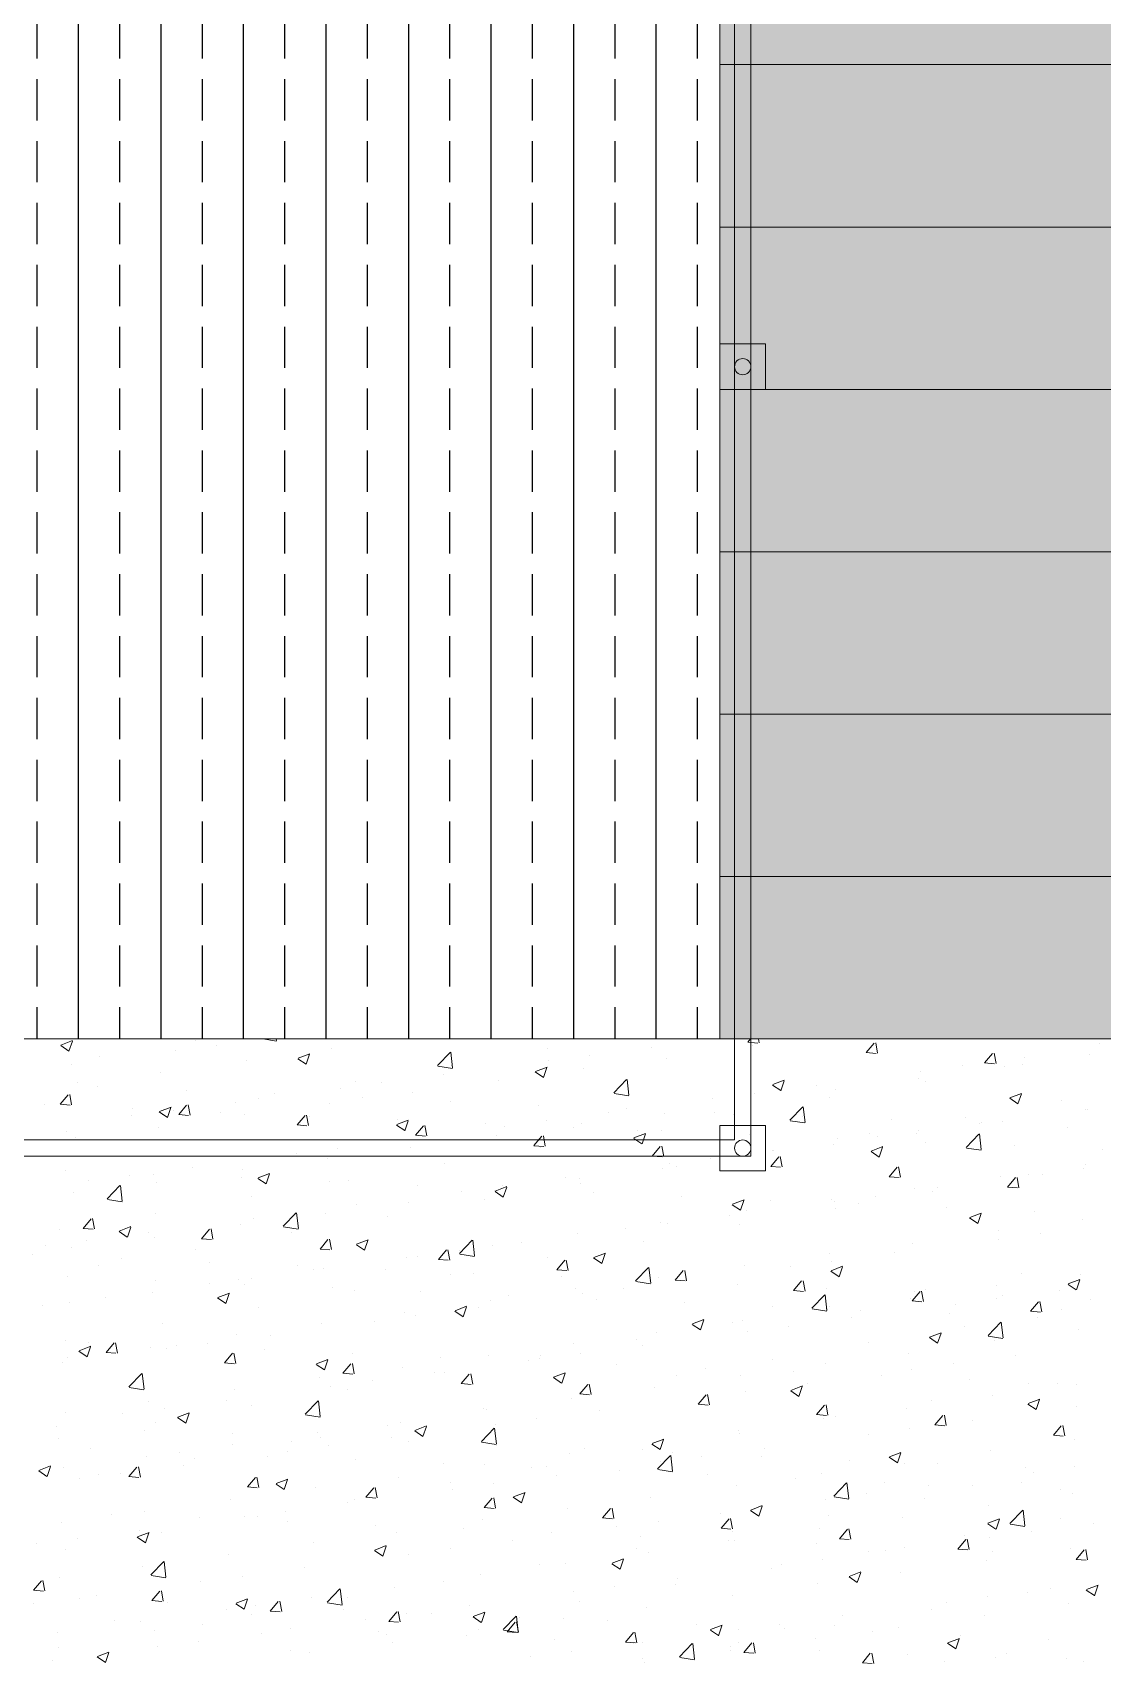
# Model space of a CAD drawing. Header units: millimetres. Extents: x 100 to 1222, y 100 to 694.
# Drawn here: x 305.67 to 311.84, y 536.13 to 545.55 of the extents above; entities that cross this region are included whole.
import ezdxf

# ---------------------------------------------------------------- set-up
doc = ezdxf.new("R2010")
doc.units = ezdxf.units.MM
doc.layers.add('2', color=11, linetype='Continuous')
for name, color, linetype, lineweight in [('Alvenaria', 8, 'Continuous', 9), ('Aço 1020', 6, 'Continuous', 9), ('PAREDE', 7, 'Continuous', 9)]:
    doc.layers.add(name, color=color, linetype=linetype, lineweight=lineweight)

msp = doc.modelspace()

# ---------------------------------------------------------------- hatches: boundary and pattern name
at = {"layer": '2'}
h = msp.add_hatch(dxfattribs=at)
h.set_pattern_fill('BRASS', color=256, scale=0.075, angle=90)
h.set_pattern_definition([(90, (-7.4424, -3450.46003), (-0.47625, 3e-17), []), (90, (-7.6805, -3450.46003), (-0.47625, 3e-17), [0.238125, -0.1190625])])
h.paths.add_polyline_path([(294.0254, 539.737), (309.6315, 539.737), (309.6315, 552.862), (294.0254, 552.862)])
at = {"layer": 'Alvenaria'}
h = msp.add_hatch(dxfattribs=at)
h.set_pattern_fill('AR-CONC', color=256, scale=0.00375)
h.set_pattern_definition([(50, (-7.4424, -3450.46003), (0.68319251, -0.05977157), [0.0714375, -0.7858125]), (355, (-7.4424, -3450.46), (-0.13216283, 0.71646317), [0.05715, -0.62865219]), (100.451445, (-7.38545, -3450.465), (0.55102968, 0.65669157), [0.06071253, -0.66783842]), (46.1842, (-7.4424, -3450.2695), (1.0165464, -0.15765873), [0.10715625, -1.17871875]), (96.635558, (-7.3577, -3450.2827), (0.8902655, 0.92784797), [0.09106884, -1.00175853]), (351.18415, (-7.4424, -3450.2695), (0.8902655, 0.92784797), [0.08572488, -0.942974]), (21, (-7.34714, -3450.31716), (0.56855397, -0.38349449), [0.0714375, -0.7858125]), (326, (-7.34714, -3450.31716), (0.23175761, 0.69070487), [0.05715, -0.62865]), (71.451445, (-7.29976, -3450.3491), (0.80031157, 0.30721038), [0.06071253, -0.66783727]), (37.5, (-7.44239, -3450.46003), (0.011582262, 0.317081396), [0, -0.62103, 0, -0.638175, 0, -0.63103125]), (7.5, (-7.4424, -3450.46003), (0.250573734, 0.375677156), [0, -0.363855, 0, -0.6067425, 0, -0.24050625]), (327.5, (-7.6548, -3450.46003), (0.508464732, -0.02148279), [0, -0.238125, 0, -0.74295, 0, -0.9858375]), (317.5, (-7.75004, -3450.46003), (0.55548443, 0.09534934), [0, -0.3095625, 0, -0.493395, 0, -0.7000875])])
h.paths.add_polyline_path([(309.6315, 552.862), (309.6315, 549.112), (317.1315, 549.112), (317.1315, 552.862)])
h.paths.add_polyline_path([(313.3815, 548.1745), (313.3815, 549.112), (309.6315, 549.112), (309.6315, 548.1745)])
h.paths.add_polyline_path([(309.6315, 548.1745), (309.6315, 547.237), (313.3815, 547.237), (313.3815, 548.1745)])
h.paths.add_polyline_path([(313.3815, 546.2995), (313.3815, 547.237), (309.6315, 547.237), (309.6315, 546.2995)])
h.paths.add_polyline_path([(313.3815, 545.362), (313.3815, 546.2995), (309.6315, 546.2995), (309.6315, 545.362)])
h.paths.add_polyline_path([(309.6315, 545.362), (309.6315, 544.4245), (313.3815, 544.4245), (313.3815, 545.362)])
h.paths.add_polyline_path([(309.6315, 544.4245), (309.6315, 543.487), (313.3815, 543.487), (313.3815, 544.4245)])
h.paths.add_polyline_path([(309.6315, 543.487), (309.6315, 542.5495), (313.3815, 542.5495), (313.3815, 543.487)])
h.paths.add_polyline_path([(309.6315, 542.5495), (309.6315, 541.612), (313.3065, 541.612), (313.3815, 541.6487), (313.3815, 542.5495)])
h.paths.add_polyline_path([(309.6315, 541.612), (309.6315, 540.6745), (313.3815, 540.6745), (313.3815, 541.612)])
h.paths.add_polyline_path([(309.6315, 540.6745), (309.6315, 539.737), (313.3815, 539.737), (313.3815, 540.6745)])
h.paths.add_polyline_path([(315.4004, 539.737), (317.1315, 539.737), (317.1315, 543.487)], flags=17)
h.paths.add_polyline_path([(313.3815, 539.737), (315.4004, 539.737), (317.1315, 543.487)])
h.paths.add_polyline_path([(317.1315, 543.487), (313.3815, 541.6487), (313.3815, 539.737)], flags=17)
h.paths.add_polyline_path([(313.3815, 543.487), (313.3815, 541.6487), (317.1315, 543.487)], flags=17)
h.paths.add_polyline_path([(313.3815, 544.4245), (313.3815, 543.487), (317.1315, 543.487), (317.1315, 544.4245)])
h.paths.add_polyline_path([(317.1315, 544.4245), (317.1315, 545.362), (313.3815, 545.362), (313.3815, 544.4245)])
h.paths.add_polyline_path([(313.3815, 546.2995), (313.3815, 545.362), (317.1315, 545.362), (317.1315, 546.2995)])
h.paths.add_polyline_path([(317.1315, 546.2995), (317.1315, 547.237), (313.3815, 547.237), (313.3815, 546.2995)])
h.paths.add_polyline_path([(313.3815, 548.1745), (313.3815, 547.237), (317.1315, 547.237), (317.1315, 548.1745)])
h.paths.add_polyline_path([(317.1315, 548.1745), (317.1315, 549.112), (313.3815, 549.112), (313.3815, 548.1745)])
h.paths.add_polyline_path([(326.6504, 547.237), (326.6504, 548.362), (321.4004, 548.362), (321.4004, 547.237)])
h.paths.add_polyline_path([(321.4004, 547.237), (321.4004, 546.112), (326.6504, 546.112), (326.6504, 547.237)])
h.paths.add_polyline_path([(326.6504, 548.362), (327.4004, 548.362), (327.4004, 553.987), (326.6504, 553.987)])
h.paths.add_polyline_path([(326.6504, 539.362), (327.4004, 539.362), (327.4004, 548.362), (326.6504, 548.362)])
h.paths.add_polyline_path([(321.4004, 546.112), (321.4004, 544.987), (326.6504, 544.987), (326.6504, 546.112)])
h.paths.add_polyline_path([(326.6504, 543.862), (326.6504, 544.987), (321.4004, 544.987), (321.4004, 543.862)])
h.paths.add_polyline_path([(326.6504, 542.737), (326.6504, 543.862), (321.4004, 543.862), (321.4004, 542.737)])
h.paths.add_polyline_path([(326.6504, 541.612), (326.6504, 542.737), (321.4004, 542.737), (321.4004, 541.612)])
h.paths.add_polyline_path([(321.4004, 541.612), (321.4004, 540.487), (326.6504, 540.487), (326.6504, 541.612)])
h.paths.add_polyline_path([(326.6504, 539.362), (326.6504, 540.487), (321.4004, 540.487), (321.4004, 539.362), (324.0254, 539.362)])

# ---------------------------------------------------------------- linework, layer by layer
for p, q in [((306.9937, 539.737), (307.0719, 539.7249)), ((307.0724, 539.7287), (307.0715, 539.737)), ((309.7921, 539.718), (309.8081, 539.737)), ((309.8577, 539.7145), (309.8535, 539.737)), ((311.3126, 539.7349), (311.3126, 539.7349)), ((305.8277, 539.6994), (305.8751, 539.6675)), ((305.8289, 539.7021), (305.8956, 539.7277)), ((305.8754, 539.6673), (305.8948, 539.7249)), ((306.4889, 539.6694), (306.4889, 539.6694)), ((306.6068, 539.7285), (306.6068, 539.7285)), ((306.7274, 539.7008), (306.7274, 539.7008)), ((307.1978, 539.6258), (307.2645, 539.6514)), ((307.2443, 539.591), (307.2636, 539.6486)), ((307.3892, 539.6825), (307.3892, 539.6825)), ((308.002, 539.5839), (308.0762, 539.6612)), ((308.089, 539.571), (308.0785, 539.6615)), ((308.637, 539.6812), (308.637, 539.6812)), ((308.8783, 539.6412), (308.8783, 539.6412)), ((309.239, 539.6887), (309.239, 539.6887)), ((309.7921, 539.7179), (309.8491, 539.713)), ((309.8183, 539.6973), (309.8183, 539.6973)), ((310.4753, 539.6582), (310.5213, 539.7129)), ((310.4753, 539.6582), (310.5323, 539.6532)), ((310.5409, 539.6548), (310.5299, 539.7145)), ((311.1585, 539.5984), (311.2044, 539.6532)), ((311.2241, 539.595), (311.2131, 539.6547)), ((311.7607, 539.6467), (311.7607, 539.6467)), ((311.821, 539.7134), (311.821, 539.7134)), ((305.8874, 539.5902), (305.8874, 539.5902)), ((306.0513, 539.6332), (306.0513, 539.6332)), ((306.9001, 539.6155), (306.9001, 539.6155)), ((307.1966, 539.6231), (307.2439, 539.5912)), ((308.0037, 539.5803), (308.0884, 539.5672)), ((308.0815, 539.5859), (308.0815, 539.5859)), ((308.5654, 539.5468), (308.6128, 539.5149)), ((308.5667, 539.5495), (308.6334, 539.5751)), ((308.6132, 539.5148), (308.6325, 539.5723)), ((308.6398, 539.6099), (308.6398, 539.6099)), ((308.8425, 539.5649), (308.8425, 539.5649)), ((309.3236, 539.6259), (309.3236, 539.6259)), ((310.7908, 539.5503), (310.7908, 539.5503)), ((311.0292, 539.5817), (311.0292, 539.5817)), ((311.1585, 539.5984), (311.2155, 539.5934)), ((311.2716, 539.5797), (311.2716, 539.5797)), ((311.3751, 539.5897), (311.3751, 539.5897)), ((311.39, 539.6292), (311.39, 539.6292)), ((305.9243, 539.4831), (305.9243, 539.4831)), ((306.0424, 539.463), (306.0424, 539.463)), ((306.4054, 539.544), (306.4054, 539.544)), ((307.4391, 539.4518), (307.4391, 539.4518)), ((307.526, 539.4905), (307.526, 539.4905)), ((307.6776, 539.4832), (307.6776, 539.4832)), ((308.0383, 539.5307), (308.0383, 539.5307)), ((308.3534, 539.4978), (308.3534, 539.4978)), ((309.0186, 539.4262), (309.0928, 539.5035)), ((309.1055, 539.4133), (309.095, 539.5038)), ((309.9343, 539.4706), (309.9817, 539.4386)), ((309.9355, 539.4733), (310.0022, 539.4989)), ((309.982, 539.4385), (310.0013, 539.496)), ((310.1892, 539.4711), (310.1892, 539.4711)), ((310.7769, 539.5083), (310.7769, 539.5083)), ((310.8196, 539.4943), (310.8196, 539.4943)), ((305.8251, 539.3601), (305.8711, 539.4149)), ((305.8251, 539.3601), (305.8821, 539.3551)), ((305.8907, 539.3567), (305.8797, 539.4164)), ((306.5509, 539.4415), (306.5509, 539.4415)), ((306.8376, 539.3726), (306.8376, 539.3726)), ((306.9705, 539.3952), (306.9705, 539.3952)), ((307.0594, 539.42), (307.0594, 539.42)), ((307.3776, 539.3654), (307.3776, 539.3654)), ((307.5678, 539.3985), (307.5678, 539.3985)), ((307.8587, 539.4264), (307.8587, 539.4264)), ((308.0763, 539.377), (308.0763, 539.377)), ((309.0202, 539.4227), (309.1049, 539.4095)), ((309.59, 539.3923), (309.59, 539.3923)), ((309.8067, 539.3802), (309.8067, 539.3802)), ((309.8285, 539.4236), (309.8285, 539.4236)), ((310.2641, 539.399), (310.2641, 539.399)), ((310.2958, 539.4473), (310.2958, 539.4473)), ((311.3032, 539.3943), (311.3505, 539.3623)), ((311.3044, 539.397), (311.3711, 539.4226)), ((311.3509, 539.3622), (311.3702, 539.4198)), ((311.6033, 539.3805), (311.6033, 539.3805)), ((305.7348, 539.3565), (305.7348, 539.3565)), ((306.2384, 539.2937), (306.2384, 539.2937)), ((306.2433, 539.335), (306.2433, 539.335)), ((306.3963, 539.3159), (306.4436, 539.284)), ((306.3975, 539.3186), (306.4642, 539.3442)), ((306.415, 539.2998), (306.415, 539.2998)), ((306.444, 539.2838), (306.4633, 539.3414)), ((306.4768, 539.3251), (306.4768, 539.3251)), ((306.5083, 539.3004), (306.5543, 539.3551)), ((306.5083, 539.3003), (306.5653, 539.2954)), ((306.5739, 539.2969), (306.5629, 539.3566)), ((306.7517, 539.3135), (306.7517, 539.3135)), ((306.8886, 539.2984), (306.8886, 539.2984)), ((307.1915, 539.2406), (307.2375, 539.2953)), ((307.2571, 539.2372), (307.2461, 539.2969)), ((307.2602, 539.292), (307.2602, 539.292)), ((307.7663, 539.2423), (307.833, 539.2679)), ((307.7687, 539.2706), (307.7687, 539.2706)), ((307.8129, 539.2076), (307.8322, 539.2651)), ((308.5848, 539.3555), (308.5848, 539.3555)), ((308.6277, 539.2656), (308.6277, 539.2656)), ((308.9885, 539.3131), (308.9885, 539.3131)), ((309.0932, 539.3341), (309.0932, 539.3341)), ((309.312, 539.3088), (309.312, 539.3088)), ((309.6017, 539.3126), (309.6017, 539.3126)), ((309.7086, 539.3036), (309.7086, 539.3036)), ((310.0351, 539.2686), (310.1093, 539.3459)), ((310.0368, 539.265), (310.1215, 539.2519)), ((310.1101, 539.2911), (310.1101, 539.2911)), ((310.1221, 539.2557), (310.1116, 539.3461)), ((310.6186, 539.2696), (310.6186, 539.2696)), ((311.0478, 539.2852), (311.0478, 539.2852)), ((311.26, 539.2626), (311.26, 539.2626)), ((311.7409, 539.3327), (311.7409, 539.3327)), ((311.7491, 539.3297), (311.7491, 539.3297)), ((305.8596, 539.2045), (305.8596, 539.2045)), ((306.3938, 539.227), (306.3938, 539.227)), ((307.1915, 539.2406), (307.2485, 539.2356)), ((307.7651, 539.2396), (307.8125, 539.2077)), ((307.8747, 539.1808), (307.9206, 539.2356)), ((307.8747, 539.1808), (307.9317, 539.1758)), ((307.9403, 539.1774), (307.9293, 539.2371)), ((308.2771, 539.2491), (308.2771, 539.2491)), ((308.3419, 539.1808), (308.3419, 539.1808)), ((308.3893, 539.2342), (308.3893, 539.2342)), ((308.5579, 539.1211), (308.6038, 539.1758)), ((308.6235, 539.1176), (308.6125, 539.1773)), ((308.7856, 539.2276), (308.7856, 539.2276)), ((308.8309, 539.2478), (308.8309, 539.2478)), ((309.1352, 539.1661), (309.2019, 539.1917)), ((309.1531, 539.2083), (309.1531, 539.2083)), ((309.1817, 539.1313), (309.201, 539.1888)), ((309.294, 539.2061), (309.294, 539.2061)), ((309.8025, 539.1846), (309.8025, 539.1846)), ((310.4923, 539.1898), (310.4923, 539.1898)), ((310.5402, 539.1747), (310.5402, 539.1747)), ((310.7653, 539.1912), (310.7653, 539.1912)), ((310.7786, 539.2061), (310.7786, 539.2061)), ((311.0517, 539.1109), (311.1258, 539.1882)), ((311.1271, 539.2481), (311.1271, 539.2481)), ((311.1386, 539.098), (311.1281, 539.1885)), ((311.1394, 539.2535), (311.1394, 539.2535)), ((311.6355, 539.2266), (311.6355, 539.2266)), ((305.9127, 539.166), (305.9127, 539.166)), ((307.1885, 539.0761), (307.1885, 539.0761)), ((307.427, 539.1075), (307.427, 539.1075)), ((307.7877, 539.155), (307.7877, 539.155)), ((307.8471, 539.1093), (307.8471, 539.1093)), ((308.5579, 539.121), (308.6148, 539.116)), ((308.5977, 539.1129), (308.5977, 539.1129)), ((309.134, 539.1633), (309.1814, 539.1314)), ((309.2411, 539.0613), (309.287, 539.116)), ((309.3067, 539.0579), (309.2956, 539.1176)), ((309.9369, 539.0945), (309.9369, 539.0945)), ((309.9386, 539.0955), (309.9386, 539.0955)), ((310.2842, 539.1302), (310.2842, 539.1302)), ((310.311, 539.1631), (310.311, 539.1631)), ((310.5029, 539.0871), (310.5502, 539.0551)), ((310.5041, 539.0898), (310.5708, 539.1154)), ((310.5506, 539.055), (310.5699, 539.1125)), ((310.8194, 539.1417), (310.8194, 539.1417)), ((311.0533, 539.1074), (311.138, 539.0942)), ((311.3279, 539.1202), (311.3279, 539.1202)), ((311.8364, 539.0987), (311.8364, 539.0987)), ((306.587, 538.9969), (306.587, 538.9969)), ((306.877, 538.9813), (306.877, 538.9813)), ((307.366, 539.0484), (307.366, 539.0484)), ((308.0422, 539.0176), (308.0422, 539.0176)), ((309.2411, 539.0612), (309.298, 539.0563)), ((309.3004, 538.9917), (309.3004, 538.9917)), ((309.3394, 539.0166), (309.3394, 539.0166)), ((309.3814, 538.9991), (309.3814, 538.9991)), ((309.5779, 539.048), (309.5779, 539.048)), ((309.7952, 539.0631), (309.7952, 539.0631)), ((309.9243, 539.0015), (309.9702, 539.0562)), ((309.9243, 539.0015), (309.9812, 538.9965)), ((309.9898, 538.9981), (309.9788, 539.0578)), ((310.6075, 538.9417), (310.6534, 538.9965)), ((310.673, 538.9383), (310.662, 538.998)), ((311.7288, 538.9885), (311.7288, 538.9885)), ((311.7375, 539.0126), (311.7375, 539.0126)), ((305.8529, 538.9788), (305.8529, 538.9788)), ((305.9878, 538.918), (305.9878, 538.918)), ((306.0952, 538.8137), (306.1694, 538.891)), ((306.1822, 538.8008), (306.1717, 538.8913)), ((306.2262, 538.9494), (306.2262, 538.9494)), ((306.3614, 538.9573), (306.3614, 538.9573)), ((306.3823, 538.9099), (306.3823, 538.9099)), ((306.8699, 538.9358), (306.8699, 538.9358)), ((306.9648, 538.9324), (307.0122, 538.9005)), ((306.966, 538.9351), (307.0327, 538.9607)), ((307.0125, 538.9003), (307.0319, 538.9579)), ((307.3783, 538.9143), (307.3783, 538.9143)), ((307.4867, 538.9222), (307.4867, 538.9222)), ((307.8868, 538.8929), (307.8868, 538.8929)), ((308.3771, 538.8899), (308.3771, 538.8899)), ((308.7379, 538.9374), (308.7379, 538.9374)), ((308.8193, 538.9307), (308.8193, 538.9307)), ((308.8259, 538.9038), (308.8259, 538.9038)), ((310.6075, 538.9417), (310.6644, 538.9367)), ((311.2485, 538.9455), (311.2485, 538.9455)), ((311.2907, 538.882), (311.3366, 538.9367)), ((311.3562, 538.8785), (311.3452, 538.9382)), ((311.4116, 538.9518), (311.4116, 538.9518)), ((311.4904, 538.9571), (311.4904, 538.9571)), ((305.9012, 538.8489), (305.9012, 538.8489)), ((306.0969, 538.8101), (306.1816, 538.797)), ((306.9312, 538.8269), (306.9312, 538.8269)), ((307.8356, 538.7923), (307.8356, 538.7923)), ((308.1387, 538.8585), (308.1387, 538.8585)), ((308.2704, 538.8084), (308.2704, 538.8084)), ((308.3303, 538.8637), (308.3303, 538.8637)), ((308.3337, 538.8561), (308.3811, 538.8242)), ((308.3349, 538.8588), (308.4016, 538.8844)), ((308.3814, 538.8241), (308.4007, 538.8816)), ((308.3953, 538.8714), (308.3953, 538.8714)), ((308.9037, 538.8499), (308.9037, 538.8499)), ((309.4122, 538.8284), (309.4122, 538.8284)), ((309.7038, 538.7826), (309.7705, 538.8082)), ((309.7503, 538.7478), (309.7696, 538.8053)), ((309.9206, 538.8069), (309.9206, 538.8069)), ((310.2726, 538.8131), (310.2726, 538.8131)), ((310.2896, 538.799), (310.2896, 538.799)), ((310.5281, 538.8304), (310.5281, 538.8304)), ((310.7537, 538.8741), (310.7537, 538.8741)), ((310.8561, 538.8565), (310.8561, 538.8565)), ((310.8888, 538.8779), (310.8888, 538.8779)), ((311.2907, 538.8819), (311.3476, 538.877)), ((305.9573, 538.6437), (306.0032, 538.6984)), ((306.0229, 538.6402), (306.0119, 538.7)), ((306.3757, 538.7315), (306.3757, 538.7315)), ((306.938, 538.7004), (306.938, 538.7004)), ((307.1118, 538.656), (307.1859, 538.7333)), ((307.1764, 538.7318), (307.1764, 538.7318)), ((307.1987, 538.6432), (307.1882, 538.7336)), ((307.3544, 538.7313), (307.3544, 538.7313)), ((307.5371, 538.7793), (307.5371, 538.7793)), ((307.7149, 538.7131), (307.7149, 538.7131)), ((309.6881, 538.7198), (309.6881, 538.7198)), ((309.7025, 538.7799), (309.7499, 538.7479)), ((309.7836, 538.746), (309.7836, 538.746)), ((310.3006, 538.7611), (310.3006, 538.7611)), ((310.4291, 538.7854), (310.4291, 538.7854)), ((310.9376, 538.764), (310.9376, 538.764)), ((311.0714, 538.7036), (311.1188, 538.6716)), ((311.0726, 538.7063), (311.1393, 538.7319)), ((311.1191, 538.6715), (311.1385, 538.729)), ((311.446, 538.7425), (311.446, 538.7425)), ((305.8202, 538.6362), (305.8202, 538.6362)), ((305.9573, 538.6436), (306.0142, 538.6387)), ((306.1645, 538.6252), (306.2119, 538.5933)), ((306.1657, 538.6279), (306.2324, 538.6535)), ((306.2122, 538.5931), (306.2315, 538.6507)), ((306.3364, 538.6212), (306.3364, 538.6212)), ((306.6405, 538.5839), (306.6864, 538.6386)), ((306.7061, 538.5805), (306.695, 538.6402)), ((306.8654, 538.6642), (306.8654, 538.6642)), ((307.1134, 538.6525), (307.1981, 538.6394)), ((307.1594, 538.6177), (307.1594, 538.6177)), ((308.8077, 538.6137), (308.8077, 538.6137)), ((309.0889, 538.6409), (309.0889, 538.6409)), ((309.2889, 538.6746), (309.2889, 538.6746)), ((309.3273, 538.6723), (309.3273, 538.6723)), ((309.7451, 538.6658), (309.7451, 538.6658)), ((311.2369, 538.6284), (311.2369, 538.6284)), ((311.4782, 538.6128), (311.4782, 538.6128)), ((311.7259, 538.6955), (311.7259, 538.6955)), ((305.7372, 538.5423), (305.7372, 538.5423)), ((305.8896, 538.5318), (305.8896, 538.5318)), ((305.9757, 538.5737), (305.9757, 538.5737)), ((306.3707, 538.5928), (306.3707, 538.5928)), ((306.6039, 538.5224), (306.6039, 538.5224)), ((306.6405, 538.5839), (306.6974, 538.5789)), ((307.3237, 538.5241), (307.3696, 538.5789)), ((307.3237, 538.5241), (307.3806, 538.5191)), ((307.3892, 538.5207), (307.3782, 538.5804)), ((307.5334, 538.5489), (307.5807, 538.517)), ((307.5346, 538.5516), (307.6013, 538.5772)), ((307.5811, 538.5168), (307.6004, 538.5744)), ((308.0069, 538.4644), (308.0528, 538.5191)), ((308.0724, 538.4609), (308.0614, 538.5206)), ((308.1266, 538.5142), (308.1266, 538.5142)), ((308.1283, 538.4984), (308.2025, 538.5757)), ((308.2153, 538.4855), (308.2047, 538.576)), ((308.3187, 538.5466), (308.3187, 538.5466)), ((308.4873, 538.5617), (308.4873, 538.5617)), ((309.1897, 538.5704), (309.1897, 538.5704)), ((310.7422, 538.557), (310.7422, 538.557)), ((311.2398, 538.5814), (311.2398, 538.5814)), ((305.6674, 538.4921), (305.6674, 538.4921)), ((306.0485, 538.427), (306.0485, 538.427)), ((306.1759, 538.4706), (306.1759, 538.4706)), ((306.6844, 538.4491), (306.6844, 538.4491)), ((307.1928, 538.4276), (307.1928, 538.4276)), ((307.824, 538.4752), (307.824, 538.4752)), ((307.8881, 538.4828), (307.8881, 538.4828)), ((308.0069, 538.4643), (308.0638, 538.4593)), ((308.13, 538.4948), (308.2147, 538.4817)), ((308.6342, 538.4751), (308.6342, 538.4751)), ((308.6901, 538.4046), (308.736, 538.4593)), ((308.7556, 538.4012), (308.7446, 538.4609)), ((308.9022, 538.4726), (308.9496, 538.4407)), ((308.9035, 538.4753), (308.9702, 538.5009)), ((308.95, 538.4406), (308.9693, 538.4981)), ((309.1448, 538.3407), (309.219, 538.418)), ((309.2318, 538.3278), (309.2213, 538.4183)), ((309.772, 538.429), (309.772, 538.429)), ((310.039, 538.4233), (310.039, 538.4233)), ((310.261, 538.496), (310.261, 538.496)), ((310.2723, 538.3991), (310.339, 538.4247)), ((310.2775, 538.4547), (310.2775, 538.4547)), ((310.3188, 538.3643), (310.3381, 538.4218)), ((310.6382, 538.5022), (310.6382, 538.5022)), ((305.8683, 538.3641), (305.8683, 538.3641)), ((306.3767, 538.3426), (306.3767, 538.3426)), ((306.6874, 538.3247), (306.6874, 538.3247)), ((306.8538, 538.3471), (306.8538, 538.3471)), ((306.8852, 538.3212), (306.8852, 538.3212)), ((306.9258, 538.3561), (306.9258, 538.3561)), ((307.2866, 538.4036), (307.2866, 538.4036)), ((307.3429, 538.4142), (307.3429, 538.4142)), ((307.7013, 538.4061), (307.7013, 538.4061)), ((308.0787, 538.3798), (308.0787, 538.3798)), ((308.2098, 538.3847), (308.2098, 538.3847)), ((308.6901, 538.4046), (308.747, 538.3996)), ((308.7182, 538.3632), (308.7182, 538.3632)), ((309.1465, 538.3372), (309.2312, 538.324)), ((309.2267, 538.3417), (309.2267, 538.3417)), ((309.2773, 538.3576), (309.2773, 538.3576)), ((309.3733, 538.3448), (309.4192, 538.3996)), ((309.3733, 538.3448), (309.4302, 538.3398)), ((309.4388, 538.3414), (309.4278, 538.4011)), ((309.4375, 538.3441), (309.4375, 538.3441)), ((310.0565, 538.2851), (310.1024, 538.3398)), ((310.122, 538.2816), (310.111, 538.3413)), ((310.2711, 538.3964), (310.3185, 538.3644)), ((311.3723, 538.3835), (311.3723, 538.3835)), ((311.6412, 538.3228), (311.7079, 538.3484)), ((311.6877, 538.288), (311.707, 538.3456)), ((311.7143, 538.3784), (311.7143, 538.3784)), ((306.0858, 538.2455), (306.0858, 538.2455)), ((306.3591, 538.2757), (306.3591, 538.2757)), ((306.7331, 538.2417), (306.7804, 538.2098)), ((306.7343, 538.2444), (306.801, 538.27)), ((306.7808, 538.2096), (306.8001, 538.2672)), ((307.3937, 538.2997), (307.3937, 538.2997)), ((307.5232, 538.2844), (307.5232, 538.2844)), ((307.9021, 538.2782), (307.9021, 538.2782)), ((308.3071, 538.2295), (308.3071, 538.2295)), ((308.4106, 538.2567), (308.4106, 538.2567)), ((308.7962, 538.2966), (308.7962, 538.2966)), ((308.8383, 538.2652), (308.8383, 538.2652)), ((308.9191, 538.2352), (308.9191, 538.2352)), ((309.0767, 538.2966), (309.0767, 538.2966)), ((309.7352, 538.3202), (309.7352, 538.3202)), ((310.0565, 538.285), (310.1134, 538.28)), ((310.1614, 538.183), (310.2356, 538.2604)), ((310.2484, 538.1702), (310.2378, 538.2606)), ((310.2436, 538.2987), (310.2436, 538.2987)), ((310.7306, 538.2399), (310.7306, 538.2399)), ((310.7397, 538.2253), (310.7856, 538.28)), ((310.7521, 538.2772), (310.7521, 538.2772)), ((310.8052, 538.2218), (310.7942, 538.2816)), ((310.8168, 538.2882), (310.8168, 538.2882)), ((311.2253, 538.3113), (311.2253, 538.3113)), ((311.2277, 538.2371), (311.2277, 538.2371)), ((311.2606, 538.2558), (311.2606, 538.2558)), ((311.5884, 538.2846), (311.5884, 538.2846)), ((311.64, 538.3201), (311.6873, 538.2881)), ((311.769, 538.2343), (311.769, 538.2343)), ((305.7251, 538.1981), (305.7251, 538.1981)), ((305.878, 538.2147), (305.878, 538.2147)), ((306.9677, 538.1891), (306.9677, 538.1891)), ((307.8124, 538.1581), (307.8124, 538.1581)), ((307.876, 538.1385), (307.876, 538.1385)), ((308.1019, 538.1654), (308.1493, 538.1335)), ((308.1031, 538.1681), (308.1698, 538.1937)), ((308.1497, 538.1334), (308.169, 538.1909)), ((308.2367, 538.186), (308.2367, 538.186)), ((309.4275, 538.2137), (309.4275, 538.2137)), ((309.936, 538.1923), (309.936, 538.1923)), ((310.1631, 538.1795), (310.2478, 538.1664)), ((310.2495, 538.179), (310.2495, 538.179)), ((310.2613, 538.1928), (310.2613, 538.1928)), ((310.4445, 538.1708), (310.4445, 538.1708)), ((310.7397, 538.2252), (310.7966, 538.2203)), ((310.9529, 538.1493), (310.9529, 538.1493)), ((310.9892, 538.2057), (310.9892, 538.2057)), ((311.4228, 538.1655), (311.4798, 538.1605)), ((311.4229, 538.1655), (311.4688, 538.2202)), ((311.4884, 538.1621), (311.4774, 538.2218)), ((311.6005, 538.1744), (311.6005, 538.1744)), ((306.4122, 538.0937), (306.4122, 538.0937)), ((307.3313, 538.0971), (307.3313, 538.0971)), ((307.6376, 538.1071), (307.6376, 538.1071)), ((309.2657, 538.0405), (309.2657, 538.0405)), ((309.4708, 538.0891), (309.5182, 538.0572)), ((309.472, 538.0919), (309.5387, 538.1175)), ((309.5185, 538.0571), (309.5378, 538.1146)), ((309.7058, 538.0975), (309.7058, 538.0975)), ((309.7604, 538.1119), (309.7604, 538.1119)), ((309.7885, 538.0476), (309.7885, 538.0476)), ((310.0269, 538.079), (310.0269, 538.079)), ((310.3877, 538.1265), (310.3877, 538.1265)), ((310.8409, 538.0156), (310.9076, 538.0412)), ((311.045, 538.079), (311.045, 538.079)), ((311.1779, 538.0254), (311.2521, 538.1027)), ((311.2649, 538.0125), (311.2544, 538.103)), ((311.4614, 538.1278), (311.4614, 538.1278)), ((311.7028, 538.0613), (311.7028, 538.0613)), ((305.8567, 537.9984), (305.8567, 537.9984)), ((305.934, 537.9372), (306.0007, 537.9628)), ((305.9805, 537.9024), (305.9998, 537.96)), ((305.9864, 537.9864), (305.9864, 537.9864)), ((306.0895, 537.9272), (306.1354, 537.9819)), ((306.155, 537.9238), (306.144, 537.9835)), ((306.3475, 537.9586), (306.3475, 537.9586)), ((306.4368, 537.9491), (306.4368, 537.9491)), ((306.4949, 537.9649), (306.4949, 537.9649)), ((306.6753, 537.9805), (306.6753, 537.9805)), ((306.8422, 538.03), (306.8422, 538.03)), ((307.036, 538.0279), (307.036, 538.0279)), ((308.7846, 537.9795), (308.7846, 537.9795)), ((309.1503, 538.0021), (309.1503, 538.0021)), ((309.1869, 537.9684), (309.1869, 537.9684)), ((310.4895, 537.9837), (310.4895, 537.9837)), ((310.8397, 538.0129), (310.887, 537.9809)), ((310.8874, 537.9808), (310.9067, 538.0383)), ((311.1796, 538.0219), (311.2643, 538.0087)), ((311.2137, 537.9943), (311.2137, 537.9943)), ((305.8353, 537.8699), (305.8353, 537.8699)), ((305.8664, 537.8977), (305.8664, 537.8977)), ((305.9327, 537.9345), (305.9801, 537.9025)), ((306.0895, 537.9272), (306.1464, 537.9222)), ((306.7727, 537.8675), (306.8186, 537.9222)), ((306.7727, 537.8674), (306.8296, 537.8624)), ((306.8382, 537.864), (306.8272, 537.9237)), ((307.0033, 537.9435), (307.0033, 537.9435)), ((307.3016, 537.8582), (307.349, 537.8263)), ((307.3028, 537.8609), (307.3695, 537.8865)), ((307.3493, 537.8261), (307.3687, 537.8837)), ((307.4559, 537.8077), (307.5018, 537.8624)), ((307.5214, 537.8042), (307.5104, 537.8639)), ((307.5118, 537.922), (307.5118, 537.922)), ((308.0203, 537.9005), (308.0203, 537.9005)), ((308.2955, 537.9124), (308.2955, 537.9124)), ((308.5287, 537.879), (308.5287, 537.879)), ((308.5877, 537.8895), (308.5877, 537.8895)), ((308.5948, 537.9068), (308.5948, 537.9068)), ((308.8262, 537.9209), (308.8262, 537.9209)), ((309.0372, 537.8575), (309.0372, 537.8575)), ((309.934, 537.8883), (309.934, 537.8883)), ((310.2379, 537.8619), (310.2379, 537.8619)), ((310.719, 537.9228), (310.719, 537.9228)), ((310.9771, 537.8614), (310.9771, 537.8614)), ((311.3378, 537.9089), (311.3378, 537.9089)), ((306.2215, 537.7282), (306.2957, 537.8055)), ((306.3085, 537.7153), (306.2979, 537.8058)), ((307.3197, 537.78), (307.3197, 537.78)), ((307.4559, 537.8076), (307.5128, 537.8027)), ((307.6254, 537.7629), (307.6254, 537.7629)), ((307.8008, 537.841), (307.8008, 537.841)), ((307.9862, 537.8104), (307.9862, 537.8104)), ((308.0394, 537.8114), (308.0394, 537.8114)), ((308.1391, 537.7479), (308.185, 537.8026)), ((308.2046, 537.7445), (308.1936, 537.8042)), ((308.6705, 537.7819), (308.7179, 537.75)), ((308.6717, 537.7846), (308.7384, 537.8102)), ((308.7182, 537.7499), (308.7375, 537.8074)), ((309.3786, 537.793), (309.3786, 537.793)), ((309.5457, 537.836), (309.5457, 537.836)), ((309.7488, 537.7948), (309.7488, 537.7948)), ((310.0541, 537.8146), (310.0541, 537.8146)), ((310.5626, 537.7931), (310.5626, 537.7931)), ((310.7386, 537.83), (310.7386, 537.83)), ((311.0711, 537.7716), (311.0711, 537.7716)), ((306.2232, 537.7246), (306.3079, 537.7115)), ((306.8307, 537.713), (306.8307, 537.713)), ((307.387, 537.7315), (307.387, 537.7315)), ((307.4839, 537.7161), (307.4839, 537.7161)), ((308.139, 537.7479), (308.196, 537.7429)), ((308.773, 537.6624), (308.773, 537.6624)), ((308.8222, 537.6881), (308.8682, 537.7429)), ((308.8222, 537.6881), (308.8792, 537.6831)), ((308.8231, 537.6976), (308.8231, 537.6976)), ((308.8878, 537.6847), (308.8768, 537.7444)), ((309.2541, 537.7234), (309.2541, 537.7234)), ((309.5054, 537.6284), (309.5514, 537.6831)), ((309.5379, 537.672), (309.5379, 537.672)), ((309.571, 537.6249), (309.56, 537.6846)), ((309.7763, 537.7033), (309.7763, 537.7033)), ((310.0393, 537.7057), (310.0867, 537.6737)), ((310.0406, 537.7084), (310.1073, 537.734)), ((310.0871, 537.6736), (310.1064, 537.7311)), ((310.1371, 537.7508), (310.1371, 537.7508)), ((311.2021, 537.6772), (311.2021, 537.6772)), ((311.4088, 537.7457), (311.4088, 537.7457)), ((311.5795, 537.7501), (311.5795, 537.7501)), ((311.6912, 537.7442), (311.6912, 537.7442)), ((305.8548, 537.5806), (305.8548, 537.5806)), ((306.1862, 537.5734), (306.1862, 537.5734)), ((306.3359, 537.6416), (306.3359, 537.6416)), ((306.4247, 537.6048), (306.4247, 537.6048)), ((306.5025, 537.5537), (306.5692, 537.5793)), ((306.549, 537.5189), (306.5683, 537.5765)), ((306.7854, 537.6523), (306.7854, 537.6523)), ((306.9284, 537.6207), (306.9284, 537.6207)), ((307.238, 537.5705), (307.3122, 537.6478)), ((307.325, 537.5576), (307.3145, 537.6481)), ((308.2676, 537.6023), (308.2676, 537.6023)), ((308.284, 537.5953), (308.284, 537.5953)), ((308.9363, 537.5928), (308.9363, 537.5928)), ((309.5054, 537.6283), (309.5624, 537.6233)), ((310.1886, 537.5686), (310.2345, 537.6233)), ((310.1886, 537.5685), (310.2456, 537.5636)), ((310.2542, 537.5652), (310.2432, 537.6249)), ((310.7074, 537.6058), (310.7074, 537.6058)), ((310.8533, 537.6504), (310.8533, 537.6504)), ((311.4082, 537.6294), (311.4556, 537.5974)), ((311.4094, 537.6321), (311.4761, 537.6577)), ((311.4559, 537.5973), (311.4753, 537.6548)), ((311.6888, 537.6124), (311.6888, 537.6124)), ((305.8009, 537.4997), (305.8009, 537.4997)), ((306.3094, 537.4782), (306.3094, 537.4782)), ((306.3729, 537.5254), (306.3729, 537.5254)), ((306.5013, 537.551), (306.5487, 537.5191)), ((307.2397, 537.567), (307.3244, 537.5538)), ((307.7121, 537.5069), (307.7121, 537.5069)), ((307.7892, 537.5239), (307.7892, 537.5239)), ((307.8702, 537.4747), (307.9175, 537.4428)), ((307.8714, 537.4774), (307.9381, 537.503)), ((307.9179, 537.4426), (307.9372, 537.5002)), ((308.2546, 537.4129), (308.3288, 537.4902)), ((308.3416, 537.4), (308.331, 537.4904)), ((308.3371, 537.5139), (308.3371, 537.5139)), ((308.5756, 537.5453), (308.5756, 537.5453)), ((309.7372, 537.4777), (309.7372, 537.4777)), ((310.2263, 537.5448), (310.2263, 537.5448)), ((310.2978, 537.555), (310.2978, 537.555)), ((310.7265, 537.4857), (310.7265, 537.4857)), ((310.8718, 537.5088), (310.9177, 537.5635)), ((310.8718, 537.5088), (310.9288, 537.5038)), ((310.9374, 537.5054), (310.9263, 537.5651)), ((311.0873, 537.5332), (311.0873, 537.5332)), ((311.555, 537.449), (311.6009, 537.5038)), ((311.6205, 537.4456), (311.6095, 537.5053)), ((305.8174, 537.43), (305.8174, 537.43)), ((306.8179, 537.4567), (306.8179, 537.4567)), ((306.8191, 537.3959), (306.8191, 537.3959)), ((307.1566, 537.4116), (307.1566, 537.4116)), ((307.3081, 537.463), (307.3081, 537.463)), ((307.3263, 537.4352), (307.3263, 537.4352)), ((307.3749, 537.3872), (307.3749, 537.3872)), ((307.7356, 537.4347), (307.7356, 537.4347)), ((307.8348, 537.4138), (307.8348, 537.4138)), ((308.2562, 537.4093), (308.341, 537.3962)), ((308.3433, 537.3923), (308.3433, 537.3923)), ((309.239, 537.3984), (309.2864, 537.3665)), ((309.2403, 537.4011), (309.3069, 537.4267)), ((309.2425, 537.4063), (309.2425, 537.4063)), ((309.2868, 537.3664), (309.3061, 537.4239)), ((309.7423, 537.4597), (309.7423, 537.4597)), ((310.4881, 537.4544), (310.4881, 537.4544)), ((311.555, 537.449), (311.6119, 537.444)), ((311.6796, 537.4272), (311.6796, 537.4272)), ((306.0018, 537.3717), (306.0018, 537.3717)), ((306.3244, 537.3245), (306.3244, 537.3245)), ((306.5102, 537.3503), (306.5102, 537.3503)), ((306.6011, 537.3162), (306.6011, 537.3162)), ((307.0187, 537.3288), (307.0187, 537.3288)), ((307.1364, 537.3558), (307.1364, 537.3558)), ((307.5272, 537.3073), (307.5272, 537.3073)), ((308.0356, 537.2858), (308.0356, 537.2858)), ((308.7614, 537.3453), (308.7614, 537.3453)), ((308.8517, 537.3708), (308.8517, 537.3708)), ((309.1868, 537.3643), (309.1868, 537.3643)), ((309.2711, 537.2552), (309.3453, 537.3325)), ((309.2873, 537.2963), (309.2873, 537.2963)), ((309.3581, 537.2423), (309.3476, 537.3328)), ((309.3602, 537.3493), (309.3602, 537.3493)), ((309.5258, 537.3277), (309.5258, 537.3277)), ((309.8686, 537.3278), (309.8686, 537.3278)), ((309.8865, 537.3752), (309.8865, 537.3752)), ((310.3771, 537.3063), (310.3771, 537.3063)), ((310.6079, 537.3222), (310.6553, 537.2902)), ((310.6091, 537.3249), (310.6758, 537.3505)), ((310.6556, 537.2901), (310.6749, 537.3476)), ((310.6958, 537.2887), (310.6958, 537.2887)), ((311.1905, 537.3601), (311.1905, 537.3601)), ((305.701, 537.2438), (305.7484, 537.2118)), ((305.7022, 537.2465), (305.7689, 537.2721)), ((305.7487, 537.2117), (305.768, 537.2693)), ((305.8432, 537.2635), (305.8432, 537.2635)), ((305.9357, 537.1977), (305.9357, 537.1977)), ((306.0457, 537.2209), (306.0457, 537.2209)), ((306.1741, 537.2291), (306.1741, 537.2291)), ((306.2216, 537.2108), (306.2676, 537.2655)), ((306.2216, 537.2107), (306.2786, 537.2057)), ((306.2872, 537.2073), (306.2762, 537.267)), ((306.5349, 537.2766), (306.5349, 537.2766)), ((306.9048, 537.151), (306.9507, 537.2057)), ((306.9704, 537.1476), (306.9594, 537.2073)), ((307.0711, 537.1702), (307.1378, 537.1958)), ((307.1176, 537.1354), (307.1369, 537.193)), ((307.7777, 537.2068), (307.7777, 537.2068)), ((308.2724, 537.2783), (308.2724, 537.2783)), ((308.5441, 537.2643), (308.5441, 537.2643)), ((308.6314, 537.269), (308.6314, 537.269)), ((308.6858, 537.2171), (308.6858, 537.2171)), ((309.0526, 537.2429), (309.0526, 537.2429)), ((309.2728, 537.2517), (309.3575, 537.2385)), ((309.561, 537.2214), (309.561, 537.2214)), ((310.0695, 537.1999), (310.0695, 537.1999)), ((310.2147, 537.2277), (310.2147, 537.2277)), ((310.8856, 537.2849), (310.8856, 537.2849)), ((311.394, 537.2634), (311.394, 537.2634)), ((311.4382, 537.2368), (311.4382, 537.2368)), ((311.6767, 537.2682), (311.6767, 537.2682)), ((306.9048, 537.1509), (306.9618, 537.146)), ((307.0699, 537.1675), (307.1172, 537.1356)), ((307.2965, 537.1459), (307.2965, 537.1459)), ((307.588, 537.0912), (307.6339, 537.1459)), ((307.6536, 537.0878), (307.6426, 537.1475)), ((308.0759, 537.1736), (308.0759, 537.1736)), ((308.0866, 537.1382), (308.0866, 537.1382)), ((308.325, 537.1696), (308.325, 537.1696)), ((308.4399, 537.0939), (308.5066, 537.1195)), ((308.4864, 537.0592), (308.5058, 537.1167)), ((309.7257, 537.1606), (309.7257, 537.1606)), ((310.2877, 537.0975), (310.3619, 537.1749)), ((310.3746, 537.0847), (310.3641, 537.1751)), ((310.4759, 537.1101), (310.4759, 537.1101)), ((310.5779, 537.1784), (310.5779, 537.1784)), ((310.8367, 537.1576), (310.8367, 537.1576)), ((311.0864, 537.1569), (311.0864, 537.1569)), ((311.3695, 537.1774), (311.3695, 537.1774)), ((311.5949, 537.1354), (311.5949, 537.1354)), ((311.668, 537.1101), (311.668, 537.1101)), ((306.3128, 537.0074), (306.3128, 537.0074)), ((306.8075, 537.0788), (306.8075, 537.0788)), ((307.1243, 537.0115), (307.1243, 537.0115)), ((307.485, 537.059), (307.485, 537.059)), ((307.5204, 537.0783), (307.5204, 537.0783)), ((307.588, 537.0912), (307.645, 537.0862)), ((308.2712, 537.0314), (308.3171, 537.0862)), ((308.2712, 537.0314), (308.3281, 537.0264)), ((308.3368, 537.028), (308.3257, 537.0877)), ((308.4387, 537.0912), (308.4861, 537.0593)), ((308.7498, 537.0282), (308.7498, 537.0282)), ((308.9544, 536.9717), (309.0003, 537.0264)), ((309.0199, 536.9682), (309.0089, 537.0279)), ((309.2309, 537.0892), (309.2309, 537.0892)), ((309.8076, 537.0149), (309.855, 536.983)), ((309.8088, 537.0177), (309.8755, 537.0433)), ((309.8553, 536.9829), (309.8746, 537.0404)), ((310.2375, 537.0787), (310.2375, 537.0787)), ((310.2893, 537.094), (310.3741, 537.0809)), ((310.814, 537.082), (310.814, 537.082)), ((311.179, 537.043), (311.179, 537.043)), ((311.3042, 536.9399), (311.3784, 537.0172)), ((311.3912, 536.927), (311.3807, 537.0175)), ((305.8317, 536.9464), (305.8317, 536.9464)), ((306.1199, 536.994), (306.1199, 536.994)), ((306.6284, 536.9726), (306.6284, 536.9726)), ((306.8858, 536.9801), (306.8858, 536.9801)), ((306.9649, 536.9829), (306.9649, 536.9829)), ((307.1368, 536.9511), (307.1368, 536.9511)), ((307.6453, 536.9296), (307.6453, 536.9296)), ((308.2608, 536.9612), (308.2608, 536.9612)), ((308.9544, 536.9716), (309.0113, 536.9666)), ((309.0367, 536.9206), (309.0367, 536.9206)), ((309.2752, 536.952), (309.2752, 536.952)), ((309.6359, 536.9995), (309.6359, 536.9995)), ((309.6376, 536.9119), (309.6835, 536.9666)), ((309.6376, 536.9119), (309.6945, 536.9069)), ((309.7031, 536.9085), (309.6921, 536.9682)), ((310.2031, 536.9106), (310.2031, 536.9106)), ((310.2585, 536.9867), (310.2585, 536.9867)), ((310.6842, 536.9716), (310.6842, 536.9716)), ((311.1764, 536.9387), (311.2238, 536.9067)), ((311.1777, 536.9414), (311.2444, 536.967)), ((311.2242, 536.9066), (311.2435, 536.9641)), ((311.3059, 536.9364), (311.3906, 536.9232)), ((311.5977, 536.9682), (311.5977, 536.9682)), ((311.7868, 536.94), (311.7868, 536.94)), ((305.6851, 536.822), (305.6851, 536.822)), ((305.9235, 536.8534), (305.9235, 536.8534)), ((306.2695, 536.8603), (306.3169, 536.8283)), ((306.2708, 536.863), (306.3375, 536.8886)), ((306.2843, 536.9009), (306.2843, 536.9009)), ((306.3173, 536.8282), (306.3366, 536.8858)), ((306.4094, 536.8876), (306.4094, 536.8876)), ((307.285, 536.8288), (307.285, 536.8288)), ((307.7661, 536.8898), (307.7661, 536.8898)), ((308.1538, 536.9081), (308.1538, 536.9081)), ((308.4352, 536.8414), (308.4352, 536.8414)), ((308.6622, 536.8866), (308.6622, 536.8866)), ((309.1707, 536.8651), (309.1707, 536.8651)), ((309.6791, 536.8437), (309.6791, 536.8437)), ((309.703, 536.8913), (309.703, 536.8913)), ((309.7141, 536.8436), (309.7141, 536.8436)), ((310.1876, 536.8222), (310.1876, 536.8222)), ((310.3208, 536.8521), (310.3667, 536.9069)), ((310.3208, 536.8521), (310.3777, 536.8471)), ((310.3863, 536.8487), (310.3753, 536.9084)), ((311.004, 536.7924), (311.0499, 536.8471)), ((311.0422, 536.8729), (311.0422, 536.8729)), ((311.0695, 536.7889), (311.0585, 536.8486)), ((311.1877, 536.8611), (311.1877, 536.8611)), ((311.4261, 536.8925), (311.4261, 536.8925)), ((305.8539, 536.7922), (305.8539, 536.7922)), ((306.7959, 536.7617), (306.7959, 536.7617)), ((307.6384, 536.784), (307.6858, 536.7521)), ((307.6396, 536.7867), (307.7063, 536.8123)), ((307.6861, 536.7519), (307.7055, 536.8095)), ((307.836, 536.7625), (307.836, 536.7625)), ((308.0744, 536.7939), (308.0744, 536.7939)), ((309.0085, 536.7104), (309.0752, 536.736)), ((309.055, 536.6757), (309.0743, 536.7332)), ((309.1475, 536.796), (309.1475, 536.796)), ((309.2194, 536.7721), (309.2194, 536.7721)), ((310.2254, 536.7344), (310.2254, 536.7344)), ((310.4867, 536.7775), (310.4867, 536.7775)), ((310.5861, 536.7819), (310.5861, 536.7819)), ((310.6961, 536.8007), (310.6961, 536.8007)), ((311.004, 536.7923), (311.0609, 536.7873)), ((311.1674, 536.7259), (311.1674, 536.7259)), ((311.2045, 536.7792), (311.2045, 536.7792)), ((311.6564, 536.793), (311.6564, 536.793)), ((311.6872, 536.7326), (311.7331, 536.7873)), ((311.6872, 536.7325), (311.7441, 536.7276)), ((311.713, 536.7577), (311.713, 536.7577)), ((311.7527, 536.7291), (311.7417, 536.7889)), ((305.8201, 536.6293), (305.8201, 536.6293)), ((306.3012, 536.6903), (306.3012, 536.6903)), ((306.3478, 536.6427), (306.422, 536.72)), ((306.3494, 536.6391), (306.4342, 536.626)), ((306.4347, 536.6298), (306.4242, 536.7203)), ((306.8737, 536.6358), (306.8737, 536.6358)), ((307.2344, 536.6833), (307.2344, 536.6833)), ((308.2492, 536.6441), (308.2492, 536.6441)), ((308.592, 536.7006), (308.592, 536.7006)), ((308.7383, 536.7112), (308.7383, 536.7112)), ((309.0073, 536.7077), (309.0547, 536.6758)), ((309.9312, 536.6822), (309.9312, 536.6822)), ((309.9869, 536.703), (309.9869, 536.703)), ((310.3761, 536.6315), (310.4235, 536.5995)), ((310.3774, 536.6342), (310.4441, 536.6598)), ((310.4239, 536.5994), (310.4432, 536.6569)), ((310.6727, 536.6545), (310.6727, 536.6545)), ((305.6706, 536.5541), (305.7165, 536.6088)), ((305.6706, 536.554), (305.7275, 536.549)), ((305.7362, 536.5506), (305.7251, 536.6103)), ((306.3538, 536.4943), (306.3997, 536.549)), ((306.4193, 536.4909), (306.4083, 536.5506)), ((306.6353, 536.6044), (306.6353, 536.6044)), ((307.3643, 536.485), (307.4385, 536.5623)), ((307.4513, 536.4721), (307.4408, 536.5626)), ((307.7545, 536.5727), (307.7545, 536.5727)), ((308.0366, 536.6053), (308.0366, 536.6053)), ((308.7862, 536.5449), (308.7862, 536.5449)), ((309.0246, 536.5763), (309.0246, 536.5763)), ((309.3758, 536.5868), (309.3758, 536.5868)), ((309.3854, 536.6238), (309.3854, 536.6238)), ((310.1915, 536.5935), (310.1915, 536.5935)), ((311.406, 536.5396), (311.406, 536.5396)), ((311.5363, 536.5643), (311.5363, 536.5643)), ((311.745, 536.5552), (311.7924, 536.5232)), ((311.7462, 536.5579), (311.8129, 536.5835)), ((311.7927, 536.5231), (311.812, 536.5806)), ((305.673, 536.4777), (305.673, 536.4777)), ((305.9344, 536.5073), (305.9344, 536.5073)), ((306.0337, 536.5252), (306.0337, 536.5252)), ((306.3538, 536.4943), (306.4107, 536.4893)), ((306.4429, 536.4858), (306.4429, 536.4858)), ((306.7843, 536.4446), (306.7843, 536.4446)), ((306.8381, 536.4768), (306.8855, 536.4449)), ((306.8393, 536.4795), (306.906, 536.5051)), ((306.8858, 536.4447), (306.9051, 536.5023)), ((306.9513, 536.4644), (306.9513, 536.4644)), ((307.037, 536.4345), (307.0829, 536.4892)), ((307.1025, 536.4311), (307.0915, 536.4908)), ((307.2734, 536.5117), (307.2734, 536.5117)), ((307.366, 536.4815), (307.4507, 536.4683)), ((307.4598, 536.4429), (307.4598, 536.4429)), ((307.4811, 536.5099), (307.4811, 536.5099)), ((308.1846, 536.4657), (308.1846, 536.4657)), ((308.8203, 536.4915), (308.8203, 536.4915)), ((309.2078, 536.4551), (309.2078, 536.4551)), ((309.7025, 536.5265), (309.7025, 536.5265)), ((310.8505, 536.4442), (310.8505, 536.4442)), ((310.9371, 536.4854), (310.9371, 536.4854)), ((311.1755, 536.5168), (311.1755, 536.5168)), ((311.6448, 536.4759), (311.6448, 536.4759)), ((306.1352, 536.3794), (306.1352, 536.3794)), ((306.2896, 536.3732), (306.2896, 536.3732)), ((306.6437, 536.3579), (306.6437, 536.3579)), ((306.9256, 536.4146), (306.9256, 536.4146)), ((307.037, 536.4345), (307.0939, 536.4295)), ((307.5854, 536.3868), (307.5854, 536.3868)), ((307.7202, 536.3748), (307.7661, 536.4295)), ((307.7202, 536.3747), (307.7771, 536.3697)), ((307.7857, 536.3713), (307.7747, 536.431)), ((307.8239, 536.4182), (307.8239, 536.4182)), ((307.9683, 536.4214), (307.9683, 536.4214)), ((308.207, 536.4005), (308.2543, 536.3686)), ((308.2082, 536.4032), (308.2749, 536.4288)), ((308.2547, 536.3684), (308.274, 536.426)), ((308.2648, 536.3962), (308.2648, 536.3962)), ((308.3809, 536.3274), (308.4551, 536.4047)), ((308.4034, 536.315), (308.4493, 536.3697)), ((308.4678, 536.3145), (308.4573, 536.4049)), ((308.4689, 536.3115), (308.4579, 536.3712)), ((308.4767, 536.3999), (308.4767, 536.3999)), ((308.7267, 536.3941), (308.7267, 536.3941)), ((308.9852, 536.3784), (308.9852, 536.3784)), ((309.4937, 536.3569), (309.4937, 536.3569)), ((309.577, 536.3269), (309.6437, 536.3525)), ((309.6236, 536.2922), (309.6429, 536.3497)), ((309.9748, 536.3587), (309.9748, 536.3587)), ((310.295, 536.3489), (310.295, 536.3489)), ((310.3355, 536.4062), (310.3355, 536.4062)), ((311.1558, 536.4089), (311.1558, 536.4089)), ((305.8085, 536.3122), (305.8085, 536.3122)), ((306.3701, 536.3192), (306.3701, 536.3192)), ((306.6231, 536.2601), (306.6231, 536.2601)), ((306.9839, 536.3076), (306.9839, 536.3076)), ((307.1522, 536.3364), (307.1522, 536.3364)), ((307.6606, 536.3149), (307.6606, 536.3149)), ((307.7093, 536.3008), (307.7093, 536.3008)), ((307.7429, 536.2556), (307.7429, 536.2556)), ((308.1691, 536.2934), (308.1691, 536.2934)), ((308.2376, 536.327), (308.2376, 536.327)), ((308.3825, 536.3238), (308.4672, 536.3107)), ((308.4034, 536.3149), (308.4603, 536.31)), ((308.6776, 536.272), (308.6776, 536.272)), ((309.0866, 536.2552), (309.1325, 536.3099)), ((309.0866, 536.2552), (309.1435, 536.2502)), ((309.1521, 536.2518), (309.1411, 536.3115)), ((309.186, 536.2505), (309.186, 536.2505)), ((309.5758, 536.3242), (309.6232, 536.2923)), ((309.7363, 536.3273), (309.7363, 536.3273)), ((309.7395, 536.2535), (309.7395, 536.2535)), ((309.7698, 536.1954), (309.8157, 536.2502)), ((309.8353, 536.192), (309.8243, 536.2517)), ((310.0021, 536.3355), (310.0021, 536.3355)), ((310.18, 536.2765), (310.18, 536.2765)), ((310.5106, 536.314), (310.5106, 536.314)), ((310.6611, 536.3374), (310.6611, 536.3374)), ((310.9459, 536.2507), (311.0126, 536.2763)), ((310.9924, 536.2159), (311.0117, 536.2734)), ((311.0191, 536.2925), (311.0191, 536.2925)), ((311.5275, 536.271), (311.5275, 536.271)), ((305.8146, 536.2239), (305.8146, 536.2239)), ((306.0378, 536.1696), (306.0852, 536.1376)), ((306.039, 536.1723), (306.1057, 536.1979)), ((306.0855, 536.1375), (306.1048, 536.1951)), ((306.3847, 536.2288), (306.3847, 536.2288)), ((307.1538, 536.2055), (307.1538, 536.2055)), ((307.2618, 536.1946), (307.2618, 536.1946)), ((308.5356, 536.1692), (308.5356, 536.1692)), ((308.774, 536.2006), (308.774, 536.2006)), ((309.1348, 536.2481), (309.1348, 536.2481)), ((309.184, 536.1582), (309.184, 536.1582)), ((309.3974, 536.1697), (309.4716, 536.247)), ((309.3991, 536.1662), (309.4838, 536.153)), ((309.4844, 536.1568), (309.4739, 536.2473)), ((309.6909, 536.2094), (309.6909, 536.2094)), ((309.6945, 536.229), (309.6945, 536.229)), ((309.7698, 536.1954), (309.8267, 536.1904)), ((310.203, 536.2075), (310.203, 536.2075)), ((310.453, 536.1357), (310.4989, 536.1904)), ((310.5185, 536.1322), (310.5075, 536.1919)), ((310.7114, 536.186), (310.7114, 536.186)), ((310.9447, 536.248), (310.9921, 536.216)), ((311.2199, 536.1645), (311.2199, 536.1645)), ((311.2857, 536.1886), (311.2857, 536.1886)), ((311.6333, 536.1588), (311.6333, 536.1588)), ((305.7831, 536.1496), (305.7831, 536.1496)), ((309.1962, 536.138), (309.1962, 536.138)), ((310.453, 536.1356), (310.5099, 536.1306)), ((310.925, 536.1411), (310.925, 536.1411)), ((311.7284, 536.1431), (311.7284, 536.1431))]:
    msp.add_line(p, q, dxfattribs=at)
at = {"layer": 'Aço 1020'}
for p, q in [((309.7158, 549.2432), (309.7158, 543.6182)), ((309.8096, 549.2432), (309.8096, 543.6182)), ((309.7158, 543.6182), (309.7158, 539.1539)), ((309.8096, 543.6182), (309.8096, 539.0601)), ((309.7158, 539.1539), (304.5127, 539.1539)), ((309.8096, 539.0601), (304.5127, 539.0601))]:
    msp.add_line(p, q, dxfattribs=at)
for points in [[(309.6315, 543.7495), (309.894, 543.7495), (309.894, 543.487), (309.6315, 543.487)], [(309.6315, 539.2382), (309.894, 539.2382), (309.894, 538.9757), (309.6315, 538.9757)]]:
    msp.add_lwpolyline(points, close=True, dxfattribs=at)
for centre in [(309.7627, 543.6182), (309.7627, 539.107)]:
    msp.add_circle(centre, 0.0469, dxfattribs=at)
at = {"layer": 'PAREDE'}
for p, q in [((313.3815, 545.362), (309.6315, 545.362)), ((313.3815, 544.4245), (309.6315, 544.4245)), ((313.3815, 543.487), (309.6315, 543.487)), ((313.3815, 542.5495), (309.6315, 542.5495)), ((313.3815, 541.612), (309.6315, 541.612)), ((313.3815, 540.6745), (309.6315, 540.6745)), ((313.3815, 539.737), (309.6315, 539.737))]:
    msp.add_line(p, q, dxfattribs=at)
msp.add_lwpolyline([(294.0254, 552.862), (309.6315, 552.862), (309.6315, 539.737), (294.0254, 539.737)], close=True, dxfattribs=at)
msp.add_lwpolyline([(307.7565, 539.737), (315.4004, 539.737), (315.4004, 521.362), (266.6504, 521.3618)], dxfattribs=at)

doc.saveas('drawing.dxf')
